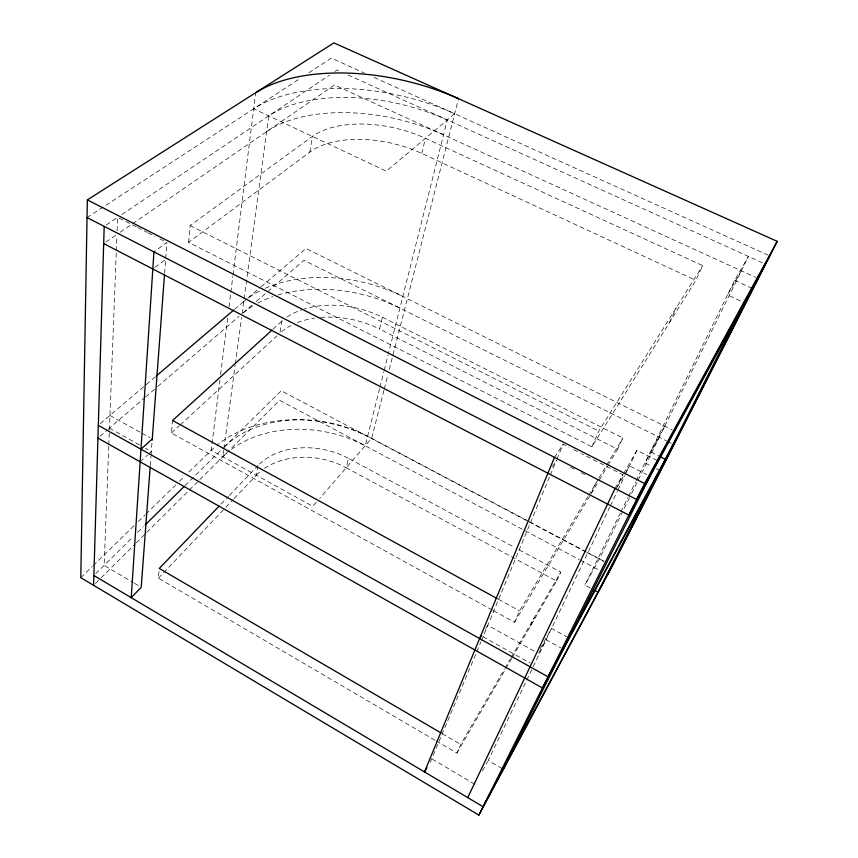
<?xml version="1.0" encoding="UTF-8"?>
<svg xmlns="http://www.w3.org/2000/svg" width="858" height="858" viewBox="0 0 858 858"><rect width="100%" height="100%" fill="white"/><g stroke="black" fill="none" stroke-linecap="round" stroke-linejoin="round"><path stroke-width="0.64" stroke-dasharray="4.29 3.22" d="M108.752 446.246L104.129 565.379L133.344 582.625M108.805 444.905L116.27 252.166M116.323 250.826L116.892 236.1M117.096 230.748L117.621 217.364L136.39 226.92M150.268 465.647L150.965 456.295M151.072 454.954L152.07 441.473M164.607 273.198L165.605 259.835M165.701 258.494L166.892 242.46L153.947 251.898M434.985 740.25L158.398 578.153L159.277 568.446M492.278 610.017L171.45 433.011L172.576 420.484M188.588 242.353L190.101 225.547L312.409 136.422A87.43 46.471 13.3 0 1 425.407 138.32L702.67 265.637L695.881 280.298L591.881 446.771L188.588 242.353L309.824 152.091A86.508 46.836 13.3 0 1 421.771 153.443L695.881 280.298M219.948 379.922L211.186 450.364L188.181 472.833M220.613 374.614L227.713 317.46M229.043 306.832L230.695 293.543M230.856 292.213L232.84 276.265M233.011 274.935L255.663 92.718M223.702 450.128L222.812 456.767A108.655 80.909 11.7 0 1 227.799 452.23M223.884 448.809L235.146 365.251M235.328 363.921L241.581 317.503M242.095 313.706L243.908 300.257M244.08 298.927L268.747 115.894A140.755 74.989 13.3 0 1 447.286 119.938L388.427 353.614M234.17 498.53L256.349 475.235L257.743 466.816M280.051 332.003L281.853 321.117A76.566 49.582 12.6 0 1 283.472 319.712M309.824 152.091L312.409 136.422M512.387 657.325L556.617 581.027L346.182 467.749L348.455 458.333L514.746 547.468M382.368 317.278L622.865 437.977L617.653 449.227L379.536 329.054L382.368 317.278A76.566 49.582 12.6 0 0 304.118 309.03M421.771 153.443L425.407 138.32M379.59 388.663L365.208 445.785A108.655 80.909 11.7 0 0 230.459 450.096M379.922 387.366L383.848 371.782M384.169 370.484L388.095 354.912M383.944 390.293L371.653 438.331L319.712 498.316M384.277 388.996L387.923 374.71M389.253 369.519L458.504 98.681M430.255 762.269L476.329 652.895M476.834 651.662L480.941 641.784M481.456 640.551L549.742 476.362M550.257 475.128L556.413 460.317M556.928 459.084L563.084 444.272L568.951 447.265M436.143 740.926L456.885 753.088L460.703 744.412L504.322 669.294M493.447 610.66L514.521 622.286L519.551 610.885L587.977 496.364M591.881 446.771L598.787 431.091L702.67 265.637M530.448 626.179L534.513 617.288M591.505 492.835L596.181 482.625M669.508 322.511L676.372 307.518M556.617 581.027L560.735 572.125L515.926 548.101M616.044 489.167L622.929 474.753L581.863 453.839M609.781 507.035L488.213 760.467L503.163 769.197M610.36 505.823L617.299 491.344M617.878 490.132L624.828 475.654M625.407 474.442L636.979 450.311L657.807 460.778M590.379 588.02L584.909 585.081L620.291 513.095M620.881 511.894L627.959 497.501M628.549 496.299L635.617 481.906M636.207 480.705L734.684 280.341L748.433 256.413L630.062 496.578M629.472 497.779L599.281 559.019L584.909 585.081M482.453 770.913L487.58 761.636M538.631 653.142L546.128 639.725L561.025 647.951M659.287 437.28L644.916 462.988L651.748 466.441M540.261 648.594L551.544 628.442L566.623 636.722M664.768 426.158L650.418 451.801L658.472 455.845M617.395 487.022L625.697 472.544M626.329 471.428L629.525 465.851L646.621 474.517M741.333 270.817L727.509 294.938L744.712 302.895M615.057 488.449L623.037 474.581M623.702 473.423L636.979 450.311M504.987 668.135L510.36 658.89M511.036 657.732L560.735 572.125M456.885 753.088L511.722 658.483M514.521 622.286L589.618 496.267M590.99 493.972L598.509 481.349M599.195 480.201L607.4 466.441M608.075 465.293L617.653 449.227M588.663 495.216L598.24 479.193M598.916 478.045L622.865 437.977M485.746 628.635L487.794 625.321L535.435 651.78M552.22 466.666L556.51 460.103M554.482 457.368L563.084 444.272M316.248 502.316L312.784 506.317L211.186 450.364A123.08 91.72 11.6 0 1 215.894 446.096M158.398 578.153L224.935 508.247M225.858 507.271L233.247 499.506M221.053 504.054L228.432 496.374M229.354 495.409L257.936 465.615M95.485 583.429L100.236 578.7M101.18 577.766L135.339 543.779M136.293 542.835L145.849 533.333M146.729 532.453L199.056 480.394M199.871 479.579L279.59 400.278L579.322 559.566M95.742 573.648L132.872 537.044M137.602 532.368L143.34 526.726M185.135 485.499L223.23 447.94M224.185 447.007L281.252 390.733L603.946 561.486M80.781 577.681L92.289 566.441M93.243 565.508L134.481 525.257M138.31 521.514L145.023 514.961M145.989 514.017L175.708 485.006M179.547 481.252L184.341 476.576M140.154 461.829L147.597 454.976M148.531 454.118L151.319 451.544L145.506 448.294M171.45 433.011L179.333 425.761M180.319 424.849L276.887 335.939M272.983 329.182L281.853 321.117M99.968 436.347L107.068 430.223M108.087 429.343L144.884 397.586M145.635 396.943L156.799 387.301M157.818 386.432L239.05 316.334M243.071 312.859L252.209 304.987M256.263 301.48L303.968 260.317L666.559 440.905M100.343 423.616L146.171 384.609M146.428 384.384L155.555 376.619M234.609 309.309L246.965 298.788M247.983 297.919L260.199 287.516M261.218 286.647L306.027 248.498L672.168 429.826M154.955 267.396L165.626 259.448M105.888 242.063L115.83 235.231M120.249 232.196L334.502 85.006L755.619 277.338M106.253 224.989L117.621 217.364M121.933 214.457L329.343 75.214M334.888 71.493L337.108 70.002L340.765 71.664M87.044 217.578L299.946 78.593M308.912 72.737L331.327 58.108L364.307 72.994M374.077 77.402L769.798 255.941M348.091 74.978L762.934 262.988M734.684 280.341L752.091 288.331M667.76 441.495L671.342 443.286M190.101 225.547L598.787 431.091M656.306 468.736L659.727 470.463M137.559 227.52L146.954 232.303M148.123 232.893L155.159 236.486M159.856 238.878L165.723 241.859M573.648 449.646L580.694 453.239M570.656 467.363L574.195 469.176M581.274 472.812L584.813 474.624M528.625 521.374L371.653 438.331A123.08 91.72 11.6 0 0 216.881 445.281M529.804 521.996L585.274 551.351M586.454 551.973L604.161 561.336M580.448 560.167L599.388 570.227M498.455 599.302L519.551 610.885M109.942 415.444L140.819 432.604M141.967 433.236L149.968 437.687M109.449 428.163L139.693 445.045M483.033 636.765L530.083 663.041M442.224 733.622L460.703 744.412M134.47 583.29L138.964 585.939M432.175 759.051L475.042 784.362M266.634 131.628A139.253 75.568 13.3 0 1 443.543 134.813M256.349 475.235A67.557 50.236 11.7 0 1 261.004 470.956M264.489 468.382A67.557 50.236 11.7 0 1 346.182 467.749M259.427 464.135A68.114 50.247 11.8 0 1 348.455 458.333M224.12 447.072A109.556 80.931 11.7 0 1 367.567 436.411M281.456 331.799A75.858 49.689 12.6 0 1 290.787 325.611M297.297 322.651A75.858 49.689 12.6 0 1 314.5 318.168M320.699 317.449A75.858 49.689 12.6 0 1 379.536 329.054M286.99 317.074A76.566 49.582 12.6 0 1 301.737 309.802M243.736 301.533A123.198 79.912 12.6 0 1 246.418 299.356M249.249 297.265A123.198 79.912 12.6 0 1 260.671 290.433M265.208 288.299A123.198 79.912 12.6 0 1 402.831 296.439M242.964 312.966A122.05 80.094 12.6 0 1 253.55 305.491M257.808 303.099A122.05 80.094 12.6 0 1 272.941 296.6M277.949 295.002A122.05 80.094 12.6 0 1 399.892 308.086M454.654 113.749L386.315 171.16L253.668 108.805A159.513 85.081 13.3 0 1 454.654 113.749"/><path stroke-width="1.29" d="M87.344 199.903L80.781 577.681L478.871 815.1L612.419 565.712L777.219 241.345L333.901 42.9L87.344 199.903L644.626 483.515L777.219 241.345M93.586 585.317L104.193 226.373M153.947 251.898L131.22 597.683L141.216 587.269L150.171 466.988M152.166 440.261L164.511 274.539M554.482 457.368L424.495 771.921L427.059 767.631M467.739 797.608L615.057 488.449M478.871 815.1L644.626 483.515M503.163 769.197L657.807 460.778M752.091 288.331L598.026 592.117L593.65 589.768M607.646 574.624L765.357 264.082M612.119 565.808L483.065 806.713L93.876 575.493M673.745 444.476L542.428 687.966L97.93 438.095M679.364 433.397L548.005 676.812L98.316 425.354M769.798 255.941L636.625 499.506L87.044 217.578M758.054 278.453L628.85 515.079L103.679 243.575M479.601 638.567L481.649 635.252M219.208 505.984L159.277 568.446L441.076 732.947M145.206 524.871L184.234 486.4M140.98 449.206L152.263 438.953M272.007 330.073L172.576 420.484L497.275 598.659M156.349 375.943L233.73 310.049M660.778 457.003L665.379 459.32M255.663 92.718A161.25 84.384 13.4 0 1 458.504 98.681"/></g></svg>
